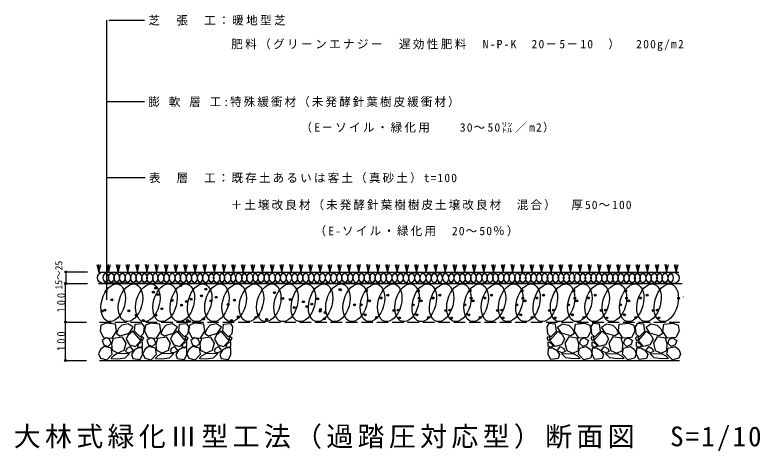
# Model space of a CAD drawing. Units: millimetres, scale not verified. Extents: x -940 to 996, y -254 to 880.
import ezdxf
from ezdxf.enums import TextEntityAlignment as Align

# ---------------------------------------------------------------- set-up
doc = ezdxf.new("R2010")
doc.units = ezdxf.units.MM
doc.header["$LTSCALE"] = 10
doc.header["$PDMODE"] = 32
doc.header["$PDSIZE"] = 5
doc.linetypes.add('DASHED3', pattern=[4, 3, -1])
doc.layers.add('1-0', color=7, linetype='Continuous')
doc.layers.add('1-1', color=4, linetype='Continuous')
doc.styles.add('ＭＳ ゴシック', font='')
doc.styles.get('ＭＳ ゴシック').set_extended_font_data('MS Gothic')

msp = doc.modelspace()

# ---------------------------------------------------------------- linework, layer by layer
at = {"layer": '1-0'}
for p, q in [((-695.37, 865.52), (-602.98, 865.52)), ((-602.98, 653.38), (-698.79, 653.38)), ((-807.85, 211.72), (-751.08, 211.72)), ((806.97, 61.72), (807.28, 61.72)), ((-719.53, -18.28), (787.28, -18.28))]:
    msp.add_line(p, q, dxfattribs=at)
at = {"layer": '1-0', "color": 3}
for p, q in [((-721.41, 211.22), (-721.41, 231.22)), ((-696.41, 211.22), (-696.41, 231.22)), ((-671.41, 211.22), (-671.41, 231.22)), ((-646.41, 211.22), (-646.41, 231.22)), ((-621.41, 211.22), (-621.41, 231.22)), ((-596.41, 211.22), (-596.41, 231.22)), ((-571.41, 211.22), (-571.41, 231.22)), ((-546.41, 211.22), (-546.41, 231.22)), ((-521.41, 211.22), (-521.41, 231.22)), ((-496.41, 211.22), (-496.41, 231.22)), ((-471.41, 211.22), (-471.41, 231.22)), ((-446.41, 211.22), (-446.41, 231.22)), ((-421.41, 211.22), (-421.41, 231.22)), ((-396.41, 211.22), (-396.41, 231.22)), ((-371.41, 211.22), (-371.41, 231.22)), ((-346.41, 211.22), (-346.41, 231.22)), ((-321.41, 211.22), (-321.41, 231.22)), ((-296.41, 211.22), (-296.41, 231.22)), ((-271.41, 211.22), (-271.41, 231.22)), ((-246.41, 211.22), (-246.41, 231.22)), ((-221.41, 211.22), (-221.41, 231.22)), ((-196.41, 211.22), (-196.41, 231.22)), ((-171.41, 211.22), (-171.41, 231.22)), ((-146.41, 211.22), (-146.41, 231.22)), ((-121.41, 211.22), (-121.41, 231.22)), ((-96.41, 211.22), (-96.41, 231.22)), ((-71.41, 211.22), (-71.41, 231.22)), ((-46.41, 211.22), (-46.41, 231.22)), ((-21.41, 211.22), (-21.41, 231.22)), ((3.59, 211.22), (3.59, 231.22)), ((28.59, 211.22), (28.59, 231.22)), ((53.59, 211.22), (53.59, 231.22)), ((78.59, 211.22), (78.59, 231.22)), ((103.59, 211.22), (103.59, 231.22)), ((128.59, 211.22), (128.59, 231.22)), ((153.59, 211.22), (153.59, 231.22)), ((178.59, 211.22), (178.59, 231.22)), ((203.59, 211.22), (203.59, 231.22)), ((228.59, 211.22), (228.59, 231.22)), ((253.59, 211.22), (253.59, 231.22)), ((278.59, 211.22), (278.59, 231.22)), ((303.59, 211.22), (303.59, 231.22)), ((328.59, 211.22), (328.59, 231.22)), ((353.59, 211.22), (353.59, 231.22)), ((378.59, 211.22), (378.59, 231.22)), ((403.59, 211.22), (403.59, 231.22)), ((428.59, 211.22), (428.59, 231.22)), ((453.59, 211.22), (453.59, 231.22)), ((478.59, 211.22), (478.59, 231.22)), ((503.59, 211.22), (503.59, 231.22)), ((528.59, 211.22), (528.59, 231.22)), ((553.59, 211.22), (553.59, 231.22)), ((578.59, 211.22), (578.59, 231.22)), ((603.59, 211.22), (603.59, 231.22)), ((628.59, 211.22), (628.59, 231.22)), ((653.59, 211.22), (653.59, 231.22)), ((678.59, 211.22), (678.59, 231.22)), ((703.59, 211.22), (703.59, 231.22)), ((728.59, 211.22), (728.59, 231.22)), ((753.59, 211.22), (753.59, 231.22)), ((778.59, 211.22), (778.59, 231.22))]:
    msp.add_line(p, q, dxfattribs=at)
at = {"layer": '1-0', "color": 4}
for p, q in [((-807.35, 211.72), (-807.35, 181.72)), ((-807.35, 211.72), (-751.6, 211.72)), ((-807.35, 181.72), (-751.6, 181.72))]:
    msp.add_line(p, q, dxfattribs=at)
at = {"layer": '1-0', "color": 3}
for points in [[(-726.41, 231.22), (-721.41, 211.22), (-716.41, 231.22)], [(-701.41, 231.22), (-696.41, 211.22), (-691.41, 231.22)], [(-676.41, 231.22), (-671.41, 211.22), (-666.41, 231.22)], [(-651.41, 231.22), (-646.41, 211.22), (-641.41, 231.22)], [(-626.41, 231.22), (-621.41, 211.22), (-616.41, 231.22)], [(-601.41, 231.22), (-596.41, 211.22), (-591.41, 231.22)], [(-576.41, 231.22), (-571.41, 211.22), (-566.41, 231.22)], [(-551.41, 231.22), (-546.41, 211.22), (-541.41, 231.22)], [(-526.41, 231.22), (-521.41, 211.22), (-516.41, 231.22)], [(-501.41, 231.22), (-496.41, 211.22), (-491.41, 231.22)], [(-476.41, 231.22), (-471.41, 211.22), (-466.41, 231.22)], [(-451.41, 231.22), (-446.41, 211.22), (-441.41, 231.22)], [(-426.41, 231.22), (-421.41, 211.22), (-416.41, 231.22)], [(-401.41, 231.22), (-396.41, 211.22), (-391.41, 231.22)], [(-376.41, 231.22), (-371.41, 211.22), (-366.41, 231.22)], [(-351.41, 231.22), (-346.41, 211.22), (-341.41, 231.22)], [(-326.41, 231.22), (-321.41, 211.22), (-316.41, 231.22)], [(-301.41, 231.22), (-296.41, 211.22), (-291.41, 231.22)], [(-276.41, 231.22), (-271.41, 211.22), (-266.41, 231.22)], [(-251.41, 231.22), (-246.41, 211.22), (-241.41, 231.22)], [(-226.41, 231.22), (-221.41, 211.22), (-216.41, 231.22)], [(-201.41, 231.22), (-196.41, 211.22), (-191.41, 231.22)], [(-176.41, 231.22), (-171.41, 211.22), (-166.41, 231.22)], [(-151.41, 231.22), (-146.41, 211.22), (-141.41, 231.22)], [(-126.41, 231.22), (-121.41, 211.22), (-116.41, 231.22)], [(-101.41, 231.22), (-96.41, 211.22), (-91.41, 231.22)], [(-76.41, 231.22), (-71.41, 211.22), (-66.41, 231.22)], [(-51.41, 231.22), (-46.41, 211.22), (-41.41, 231.22)], [(-26.41, 231.22), (-21.41, 211.22), (-16.41, 231.22)], [(-1.41, 231.22), (3.59, 211.22), (8.59, 231.22)], [(23.59, 231.22), (28.59, 211.22), (33.59, 231.22)], [(48.59, 231.22), (53.59, 211.22), (58.59, 231.22)], [(73.59, 231.22), (78.59, 211.22), (83.59, 231.22)], [(98.59, 231.22), (103.59, 211.22), (108.59, 231.22)], [(123.59, 231.22), (128.59, 211.22), (133.59, 231.22)], [(148.59, 231.22), (153.59, 211.22), (158.59, 231.22)], [(173.59, 231.22), (178.59, 211.22), (183.59, 231.22)], [(198.59, 231.22), (203.59, 211.22), (208.59, 231.22)], [(223.59, 231.22), (228.59, 211.22), (233.59, 231.22)], [(248.59, 231.22), (253.59, 211.22), (258.59, 231.22)], [(273.59, 231.22), (278.59, 211.22), (283.59, 231.22)], [(298.59, 231.22), (303.59, 211.22), (308.59, 231.22)], [(323.59, 231.22), (328.59, 211.22), (333.59, 231.22)], [(348.59, 231.22), (353.59, 211.22), (358.59, 231.22)], [(373.59, 231.22), (378.59, 211.22), (383.59, 231.22)], [(398.59, 231.22), (403.59, 211.22), (408.59, 231.22)], [(423.59, 231.22), (428.59, 211.22), (433.59, 231.22)], [(448.59, 231.22), (453.59, 211.22), (458.59, 231.22)], [(473.59, 231.22), (478.59, 211.22), (483.59, 231.22)], [(498.59, 231.22), (503.59, 211.22), (508.59, 231.22)], [(523.59, 231.22), (528.59, 211.22), (533.59, 231.22)], [(548.59, 231.22), (553.59, 211.22), (558.59, 231.22)], [(573.59, 231.22), (578.59, 211.22), (583.59, 231.22)], [(598.59, 231.22), (603.59, 211.22), (608.59, 231.22)], [(623.59, 231.22), (628.59, 211.22), (633.59, 231.22)], [(648.59, 231.22), (653.59, 211.22), (658.59, 231.22)], [(673.59, 231.22), (678.59, 211.22), (683.59, 231.22)], [(698.59, 231.22), (703.59, 211.22), (708.59, 231.22)], [(723.59, 231.22), (728.59, 211.22), (733.59, 231.22)], [(748.59, 231.22), (753.59, 211.22), (758.59, 231.22)], [(773.59, 231.22), (778.59, 211.22), (783.59, 231.22)]]:
    msp.add_lwpolyline(points, dxfattribs=at)
at = {"layer": '1-0'}
for points in [[(-701.72, 79.04), (-715.89, 73.67), (-718.33, 58.04), (-709.54, 41.43), (-687.06, 39.47), (-675.83, 58.04), (-678.27, 76.6)], [(-626.97, 76.11), (-609.39, 77.58), (-604.01, 69.27), (-605.97, 50.71), (-614.27, 42.89), (-628.93, 58.04)], [(-586.39, 79.04), (-600.56, 73.67), (-603, 58.04), (-594.21, 41.43), (-571.73, 39.47), (-560.5, 58.04), (-562.94, 76.6)], [(-511.64, 76.11), (-494.05, 77.58), (-488.68, 69.27), (-490.63, 50.71), (-498.94, 42.89), (-513.6, 58.04)], [(-472.1, 79.04), (-486.27, 73.67), (-488.71, 58.04), (-479.92, 41.43), (-457.45, 39.47), (-446.21, 58.04), (-448.65, 76.6)], [(-397.35, 76.11), (-379.77, 77.58), (-374.39, 69.27), (-376.35, 50.71), (-384.65, 42.89), (-399.31, 58.04)], [(465.11, 76.11), (447.52, 77.58), (442.15, 69.27), (444.1, 50.71), (452.41, 42.89), (467.06, 58.04)], [(539.86, 79.04), (554.02, 73.67), (556.47, 58.04), (547.67, 41.43), (525.2, 39.47), (513.96, 58.04), (516.41, 76.6)], [(579.4, 76.11), (561.81, 77.58), (556.43, 69.27), (558.39, 50.71), (566.69, 42.89), (581.35, 58.04)], [(654.14, 79.04), (668.31, 73.67), (670.75, 58.04), (661.96, 41.43), (639.49, 39.47), (628.25, 58.04), (630.69, 76.6)], [(694.73, 76.11), (677.14, 77.58), (671.77, 69.27), (673.72, 50.71), (682.03, 42.89), (696.68, 58.04)], [(769.48, 79.04), (783.64, 73.67), (786.09, 58.04), (777.29, 41.43), (754.82, 39.47), (743.58, 58.04), (746.03, 76.6)], [(-645.05, 77.09), (-661.66, 73.18), (-670.94, 64.39), (-675.83, 51.68), (-666.55, 45.82), (-642.61, 53.15), (-632.35, 68.78)], [(-529.72, 77.09), (-546.33, 73.18), (-555.61, 64.39), (-560.5, 51.68), (-551.21, 45.82), (-527.28, 53.15), (-517.02, 68.78)], [(-415.43, 77.09), (-432.04, 73.18), (-441.32, 64.39), (-446.21, 51.68), (-436.93, 45.82), (-412.99, 53.15), (-402.73, 68.78)], [(483.18, 77.09), (499.79, 73.18), (509.08, 64.39), (513.96, 51.68), (504.68, 45.82), (480.74, 53.15), (470.48, 68.78)], [(597.47, 77.09), (614.08, 73.18), (623.37, 64.39), (628.25, 51.68), (618.97, 45.82), (595.03, 53.15), (584.77, 68.78)], [(712.8, 77.09), (729.41, 73.18), (738.7, 64.39), (743.58, 51.68), (734.3, 45.82), (710.36, 53.15), (700.1, 68.78)], [(-702.21, 40.94), (-712.47, 33.61), (-708.07, 22.37), (-697.32, 18.46), (-689.02, 26.77), (-693.42, 37.52)], [(-683.16, 39.96), (-661.66, 42.89), (-651.4, 26.77), (-656.29, 8.2), (-671.92, 0.88), (-686.09, 8.2), (-687.55, 24.81)], [(-633.32, 58.04), (-646.03, 46.8), (-650.42, 37.52), (-642.12, 22.37), (-626, 18.46), (-612.32, 33.61)], [(-608.9, 43.87), (-613.29, 38.98), (-608.9, 33.12), (-604.99, 39.47)], [(-586.88, 40.94), (-597.14, 33.61), (-592.74, 22.37), (-581.99, 18.46), (-573.69, 26.77), (-578.08, 37.52)], [(-567.83, 39.96), (-546.33, 42.89), (-536.07, 26.77), (-540.96, 8.2), (-556.59, 0.88), (-570.76, 8.2), (-572.22, 24.81)], [(-517.99, 58.04), (-530.7, 46.8), (-535.09, 37.52), (-526.79, 22.37), (-510.67, 18.46), (-496.99, 33.61)], [(-493.57, 43.87), (-497.96, 38.98), (-493.57, 33.12), (-489.66, 39.47)], [(-472.59, 40.94), (-482.85, 33.61), (-478.45, 22.37), (-467.7, 18.46), (-459.4, 26.77), (-463.8, 37.52)], [(-453.54, 39.96), (-432.04, 42.89), (-421.78, 26.77), (-426.67, 8.2), (-442.3, 0.88), (-456.47, 8.2), (-457.93, 24.81)], [(-403.71, 58.04), (-416.41, 46.8), (-420.8, 37.52), (-412.5, 22.37), (-396.38, 18.46), (-382.7, 33.61)], [(-379.28, 43.87), (-383.67, 38.98), (-379.28, 33.12), (-375.37, 39.47)], [(447.03, 43.87), (451.43, 38.98), (447.03, 33.12), (443.12, 39.47)], [(471.46, 58.04), (484.16, 46.8), (488.56, 37.52), (480.25, 22.37), (464.13, 18.46), (450.45, 33.61)], [(521.29, 39.96), (499.79, 42.89), (489.54, 26.77), (494.42, 8.2), (510.05, 0.88), (524.22, 8.2), (525.69, 24.81)], [(540.34, 40.94), (550.6, 33.61), (546.21, 22.37), (535.46, 18.46), (527.15, 26.77), (531.55, 37.52)], [(561.32, 43.87), (565.72, 38.98), (561.32, 33.12), (557.41, 39.47)], [(585.75, 58.04), (598.45, 46.8), (602.85, 37.52), (594.54, 22.37), (578.42, 18.46), (564.74, 33.61)], [(635.58, 39.96), (614.08, 42.89), (603.82, 26.77), (608.71, 8.2), (624.34, 0.88), (638.51, 8.2), (639.98, 24.81)], [(654.63, 40.94), (664.89, 33.61), (660.5, 22.37), (649.75, 18.46), (641.44, 26.77), (645.84, 37.52)], [(676.65, 43.87), (681.05, 38.98), (676.65, 33.12), (672.74, 39.47)], [(701.08, 58.04), (713.78, 46.8), (718.18, 37.52), (709.87, 22.37), (693.75, 18.46), (680.07, 33.61)], [(750.91, 39.96), (729.41, 42.89), (719.16, 26.77), (724.04, 8.2), (739.67, 0.88), (753.84, 8.2), (755.31, 24.81)], [(769.96, 40.94), (780.22, 33.61), (775.83, 22.37), (765.08, 18.46), (756.77, 26.77), (761.17, 37.52)], [(-612.81, 28.23), (-618.18, 23.84), (-621.11, 18.46), (-612.32, 16.51), (-607.92, 19.44), (-607.92, 30.19)], [(-497.47, 28.23), (-502.85, 23.84), (-505.78, 18.46), (-496.99, 16.51), (-492.59, 19.44), (-492.59, 30.19)], [(-383.19, 28.23), (-388.56, 23.84), (-391.49, 18.46), (-382.7, 16.51), (-378.3, 19.44), (-378.3, 30.19)], [(450.94, 28.23), (456.31, 23.84), (459.25, 18.46), (450.45, 16.51), (446.05, 19.44), (446.05, 30.19)], [(565.23, 28.23), (570.6, 23.84), (573.53, 18.46), (564.74, 16.51), (560.34, 19.44), (560.34, 30.19)], [(680.56, 28.23), (685.93, 23.84), (688.87, 18.46), (680.07, 16.51), (675.67, 19.44), (675.67, 30.19)], [(-707.58, 17.97), (-717.35, 10.65), (-722.24, -0.59), (-717.35, -11.83), (-700.74, -16.71), (-686.58, -1.57), (-689.51, 14.07)], [(-639.19, 18.46), (-648.47, 12.6), (-651.89, 4.78), (-644.07, 1.85), (-631.37, 6.74)], [(-619.16, 15.04), (-629.42, 8.69), (-636.74, -3.03), (-633.32, -12.8), (-614.27, -15.74), (-607.92, -3.03), (-608.41, 15.04)], [(-592.25, 17.97), (-602.02, 10.65), (-606.91, -0.59), (-602.02, -11.83), (-585.41, -16.71), (-571.25, -1.57), (-574.18, 14.07)], [(-523.86, 18.46), (-533.14, 12.6), (-536.56, 4.78), (-528.74, 1.85), (-516.04, 6.74)], [(-503.83, 15.04), (-514.08, 8.69), (-521.41, -3.03), (-517.99, -12.8), (-498.94, -15.74), (-492.59, -3.03), (-493.08, 15.04)], [(-477.96, 17.97), (-487.74, 10.65), (-492.62, -0.59), (-487.74, -11.83), (-471.12, -16.71), (-456.96, -1.57), (-459.89, 14.07)], [(-409.57, 18.46), (-418.85, 12.6), (-422.27, 4.78), (-414.45, 1.85), (-401.75, 6.74)], [(-389.54, 15.04), (-399.8, 8.69), (-407.12, -3.03), (-403.71, -12.8), (-384.65, -15.74), (-378.3, -3.03), (-378.79, 15.04)], [(457.29, 15.04), (467.55, 8.69), (474.88, -3.03), (471.46, -12.8), (452.41, -15.74), (446.05, -3.03), (446.54, 15.04)], [(477.32, 18.46), (486.6, 12.6), (490.02, 4.78), (482.21, 1.85), (469.5, 6.74)], [(545.72, 17.97), (555.49, 10.65), (560.37, -0.59), (555.49, -11.83), (538.88, -16.71), (524.71, -1.57), (527.64, 14.07)], [(571.58, 15.04), (581.84, 8.69), (589.17, -3.03), (585.75, -12.8), (566.69, -15.74), (560.34, -3.03), (560.83, 15.04)], [(591.61, 18.46), (600.89, 12.6), (604.31, 4.78), (596.5, 1.85), (583.79, 6.74)], [(660.01, 17.97), (669.78, 10.65), (674.66, -0.59), (669.78, -11.83), (653.17, -16.71), (639, -1.57), (641.93, 14.07)], [(686.91, 15.04), (697.17, 8.69), (704.5, -3.03), (701.08, -12.8), (682.03, -15.74), (675.67, -3.03), (676.16, 15.04)], [(706.94, 18.46), (716.22, 12.6), (719.64, 4.78), (711.83, 1.85), (699.12, 6.74)], [(775.34, 17.97), (785.11, 10.65), (789.99, -0.59), (785.11, -11.83), (768.5, -16.71), (754.33, -1.57), (757.26, 14.07)]]:
    msp.add_lwpolyline(points, close=True, dxfattribs=at)
for points in [[(-674.36, -1.08), (-683.65, -5.96), (-690.48, -12.8)], [(-689.51, -13.29), (-673.39, -14.27), (-653.36, -10.85), (-642.12, -0.1), (-674.36, -1.08)], [(-559.03, -1.08), (-568.31, -5.96), (-575.15, -12.8)], [(-574.18, -13.29), (-558.05, -14.27), (-538.02, -10.85), (-526.79, -0.1), (-559.03, -1.08)], [(-444.74, -1.08), (-454.03, -5.96), (-460.87, -12.8)], [(-459.89, -13.29), (-443.77, -14.27), (-423.74, -10.85), (-412.5, -0.1), (-444.74, -1.08)], [(527.64, -13.29), (511.52, -14.27), (491.49, -10.85), (480.25, -0.1), (512.5, -1.08)], [(512.5, -1.08), (521.78, -5.96), (528.62, -12.8)], [(641.93, -13.29), (625.81, -14.27), (605.78, -10.85), (594.54, -0.1), (626.79, -1.08)], [(626.79, -1.08), (636.07, -5.96), (642.91, -12.8)], [(757.26, -13.29), (741.14, -14.27), (721.11, -10.85), (709.87, -0.1), (742.12, -1.08)], [(742.12, -1.08), (751.4, -5.96), (758.24, -12.8)]]:
    msp.add_lwpolyline(points, dxfattribs=at)
for centre in [(-710.55, 196.57), (-695.98, 196.91), (-682.01, 196.91), (-667.75, 196.91), (-653.18, 196.91), (-638.91, 196.3), (-624.34, 196.3), (-610.38, 196.3), (-595.51, 196.3), (-582.38, 196.43), (-567.02, 196.43), (-553.33, 196.15), (-537.97, 196.43), (-524, 196.43), (-508.64, 196.15), (-495.23, 196.43), (-479.87, 196.15), (-466.18, 196.15), (-450.54, 196.15), (-437.41, 196.43), (-421.49, 196.15), (-409.25, 196.42), (-393.16, 196.42), (-380.48, 196.42), (-364.09, 196.11), (-351.41, 196.42), (-335.32, 196.42), (-322.64, 196.42), (-306.56, 197.35), (-293.26, 196.42), (-277.48, 196.42), (-264.49, 196.73), (-249.03, 196.42), (-235.11, 196.73), (-219.95, 196.42), (-205.72, 196.42), (-190.88, 196.42), (-177.06, 196.58), (-162.17, 196.58), (-147.73, 196.58), (-133.75, 196.58), (-117.95, 196.58), (-104.87, 196.58), (-89.08, 196.58), (-75.99, 197.03), (-60.2, 196.58), (-46.66, 196.58), (-31.32, 196.58), (-17.79, 197.03), (-3.35, 196.58), (11.09, 196.58), (25.08, 196.58), (39.52, 196.58), (54.85, 196.26), (68.89, 195.91), (83.97, 196.26), (98.01, 195.91), (113.79, 196.26), (127.48, 196.26), (143.26, 195.91), (156.6, 195.91), (172.73, 195.91), (186.42, 196.61), (202.21, 195.91), (215.89, 195.91), (230.55, 196.42), (244.64, 196.75), (259.06, 196.42), (273.15, 196.42), (288.22, 196.75), (301.98, 196.09), (316.4, 196.75), (330.49, 196.75), (345.23, 196.42), (358.67, 196.75), (373.41, 196.42), (386.85, 196.42), (401.26, 196.42), (415.03, 196.42), (430.23, 196.39), (443.66, 196.39), (458.08, 196.39), (471.84, 196.39), (486.7, 196.39), (500.13, 196.39), (514.55, 196.39), (528.31, 196.39), (543.16, 196.39), (556.6, 196.39), (571.01, 196.39), (584.77, 196.39), (599.95, 196.01), (613.38, 196.01), (627.8, 196.01), (641.56, 196.01), (657.14, 195.67), (670.57, 195.67), (684.99, 195.67), (698.75, 195.67), (714.67, 196.35), (728.1, 196.35), (742.52, 196.35), (756.28, 196.35), (771.86, 196.01)]:
    msp.add_circle(centre, 14.56, dxfattribs=at)
at = {"layer": '1-0', "color": 4}
for p in [(-807.35, 211.72), (-807.35, 181.72)]:
    msp.add_point(p, dxfattribs=at)
at = {"layer": '1-1', "color": 7}
for p, q in [((-701.12, 139.44), (-701.12, 865.52)), ((-701.12, 457.09), (-601.12, 457.09)), ((-807.85, 81.72), (-807.85, 181.72)), ((-807.85, 181.72), (-750.71, 181.72)), ((-722.57, 181.72), (793.86, 181.72)), ((-807.85, 81.72), (-753.13, 81.72)), ((-807.85, -18.28), (-807.85, 81.72)), ((-807.85, 81.72), (-753.13, 81.72)), ((-807.85, -18.28), (-753.13, -18.28))]:
    msp.add_line(p, q, dxfattribs=at)
at = {"layer": '1-1', "color": 3}
msp.add_line((-721.41, 211.22), (785.4, 211.22), dxfattribs=at)
at = {"layer": '1-1'}
msp.add_line((797.03, 146.72), (797.28, 146.97), dxfattribs=at)
at = {"layer": '1-1', "color": 2, "linetype": 'DASHED3'}
msp.add_line((-719.53, 81.72), (787.28, 81.72), dxfattribs=at)
at = {"layer": '1-1'}
for centre in [(-684.11, 131.72), (-639.21, 131.72), (-594.31, 131.72), (-549.41, 131.72), (-504.51, 131.72), (-459.61, 131.72), (-414.71, 131.72), (-369.81, 131.72), (-324.91, 131.72), (-280.01, 131.72), (-235.1, 131.72), (-190.2, 131.72), (-145.3, 131.72), (-100.4, 131.72), (-55.5, 131.72), (-10.6, 131.72), (34.3, 131.72), (79.2, 131.72), (124.1, 131.72), (169, 131.72), (213.9, 131.72), (258.8, 131.72), (303.7, 131.72), (348.6, 131.72), (393.51, 131.72), (438.41, 131.72), (483.31, 131.72), (528.21, 131.72), (573.11, 131.72), (618.01, 131.72), (662.91, 131.72), (707.81, 131.72), (752.71, 131.72)]:
    msp.add_ellipse(centre, major_axis=(12.94, 48.3), ratio=0.6, dxfattribs=at)
at = {"layer": '1-1', "color": 7}
for p in [(-807.85, 181.72), (-807.85, 81.72), (-807.85, 81.72), (-807.85, -18.28)]:
    msp.add_point(p, dxfattribs=at)
at = {"layer": '1-1'}
for p in [(-508.51, 176.58), (-702.18, 161.98), (-579.88, 159), (-574.25, 169.65), (-568.64, 152.86), (-443.58, 167.33), (-264.93, 158.03), (-95.12, 166.18), (-93.87, 165.02), (-26.16, 162.74), (108.54, 162.74), (243.25, 162.74), (377.95, 162.74), (512.65, 162.74), (647.35, 162.74), (-687.62, 139.44), (-530.7, 138.09), (-493.78, 135.17), (-481.98, 140.87), (-454.58, 149.95), (-430.11, 136.82), (-416.8, 145.95), (-368.66, 138.27), (-243.76, 143.02), (-224.14, 140.32), (-190.22, 134.53), (-153, 142.19), (-18.42, 136.91), (11.92, 144.11), (29.46, 151.78), (110.87, 143.76), (116.28, 136.91), (146.63, 144.11), (164.17, 151.78), (245.57, 143.76), (250.98, 136.91), (281.33, 144.11), (298.87, 151.78), (380.27, 143.76), (385.68, 136.91), (416.03, 144.11), (433.57, 151.78), (514.97, 143.76), (520.38, 136.91), (550.73, 144.11), (568.27, 151.78), (649.68, 143.76), (655.09, 136.91), (685.44, 144.11), (702.98, 151.78), (784.38, 143.76), (-557.56, 116.35), (-506.34, 125.65), (-385.15, 126.96), (-214.01, 119.16), (-181.02, 122.21), (-168.43, 128.5), (-145.7, 114.56), (-57.51, 126.55), (-39.9, 126.66), (94.8, 126.66), (229.5, 126.66), (364.21, 126.66), (498.91, 126.66), (633.61, 126.66), (-712.53, 109.69), (-705.84, 112.43), (-643.71, 110.76), (-624.06, 99.29), (-573.36, 99.54), (-359.33, 95.04), (-306.87, 100.03), (-146.52, 109.8), (-133.11, 106.57), (-29.67, 100.57), (44.98, 111.72), (55.92, 112.65), (105.03, 100.57), (179.69, 111.72), (190.63, 112.65), (239.73, 100.57), (314.39, 111.72), (325.33, 112.65), (374.44, 100.57), (449.09, 111.72), (460.03, 112.65), (509.14, 100.57), (583.79, 111.72), (594.73, 112.65), (643.84, 100.57), (718.5, 111.72), (729.43, 112.65), (-606.27, 85.37), (-503.48, 84.02), (-490.94, 85.37), (-486.01, 83.36), (-461.06, 80.59), (-449.73, 89.57), (-376.65, 85.37), (-313.96, 93.83), (-285.48, 88.57), (-135.48, 90.41), (0.07, 93.56), (59.73, 92.24), (134.77, 93.56), (194.43, 92.24), (269.47, 93.56), (329.14, 92.24), (404.17, 93.56), (463.84, 92.24), (528.81, 80.59), (538.87, 93.56), (598.54, 92.24), (673.58, 93.56), (733.24, 92.24)]:
    msp.add_point(p, dxfattribs=at)

# ---------------------------------------------------------------- texts
at = {"layer": '1-0', "color": 4, "style": 'ＭＳ ゴシック'}
msp.add_text('15～25', height=18.33, rotation=90, dxfattribs=at).set_placement((-811.03, 166.06), align=Align.BOTTOM_LEFT)
at = {"layer": '1-0', "char_height": 21.99, "attachment_point": 7, "style": 'ＭＳ ゴシック'}
for s, insert in [('\\T1.18;膨\\~軟\\~層\\~工:特殊緩衝材（未発酵針葉樹皮緩衝材）', (-592.72, 639.69)), ('\\T1.2;\u3000\u3000\u3000\u3000\u3000\u3000（E－ソイル・緑化用\u3000\u300030～50㍑／m2）', (-413.39, 573.23))]:
    msp.add_mtext(s, dxfattribs=dict(at, insert=insert))
at = {"layer": '1-0', "color": 2, "insert": (-942.52, -253.54), "char_height": 51.32, "attachment_point": 7, "style": 'ＭＳ ゴシック'}
msp.add_mtext('\\T1.16;大林式緑化Ⅲ型工法（過踏圧対応型）断面図\u3000S=1/10', dxfattribs=at)
at = {"layer": '1-1', "color": 7, "char_height": 21.99, "attachment_point": 7, "style": 'ＭＳ ゴシック'}
for s, insert in [('\\T1.21;芝\\~\\~張\\~\\~工：暖地型芝', (-592.72, 851.83)), ('\\T1.21;\u3000\u3000\u3000\u3000\u3000\u3000肥料（グリーンエナジー\u3000遅効性肥料\u3000N-P-K\u300020－5－10\u3000）\u3000200g/m2', (-595.28, 785.43)), ('\\T1.19;表\u3000層\u3000工：既存土あるいは客土（真砂土）t=100', (-591.12, 442.09)), ('\\T1.18;\u3000\u3000\u3000\u3000\u3000\u3000＋土壌改良材（未発酵針葉樹樹皮土壌改良材\u3000混合）\u3000厚50～100', (-591.12, 372.09)), ('\\T1.19;\u3000\u3000\u3000\u3000\u3000\u3000\u3000\u3000\u3000\u3000\u3000\u3000（E-ソイル・緑化用\u300020～50％）', (-589.3, 304.37))]:
    msp.add_mtext(s, dxfattribs=dict(at, insert=insert))
at = {"layer": '1-1', "color": 7, "char_height": 21.99, "attachment_point": 7, "rotation": 90, "style": 'ＭＳ ゴシック'}
for insert in [(-807.85, 106.72), (-807.85, 6.72)]:
    msp.add_mtext('\\T1.38;\\W0.9;100', dxfattribs=dict(at, insert=insert))

doc.saveas('drawing.dxf')
